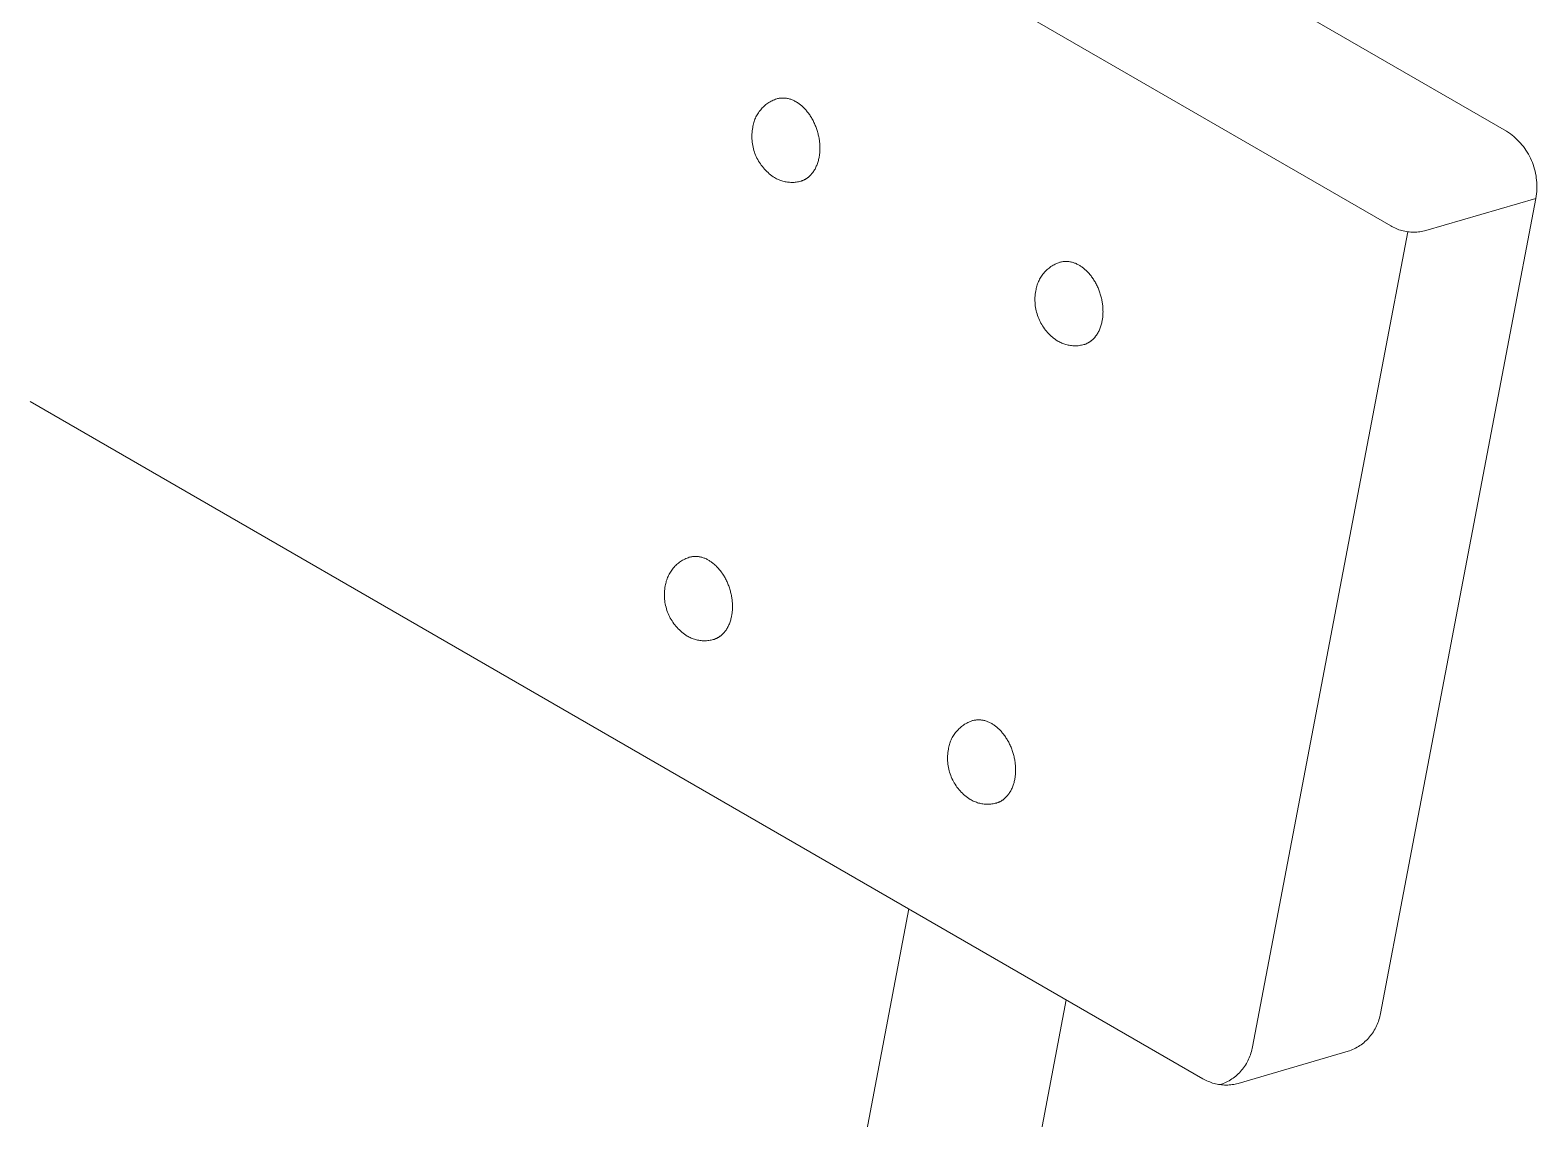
# Model space of a CAD drawing. Header units: millimetres. Extents: x -779 to 3049, y 55 to 2500.
# Drawn here: x 2735.9 to 2999.4, y 1987.8 to 2178.2 of the extents above; entities that cross this region are included whole.
import ezdxf

# ---------------------------------------------------------------- set-up
doc = ezdxf.new("R2010")
doc.units = ezdxf.units.MM
doc.layers.add('ZANO_R', color=7, linetype='Continuous', lineweight=0)

msp = doc.modelspace()

# ---------------------------------------------------------------- linework, layer by layer
at = {"layer": 'ZANO_R'}
for p, q in [((2789.02, 2278.91), (2994.08, 2160.51)), ((2973.81, 2143.96), (2768.75, 2262.36)), ((2864.93, 2165.41), (2865.11, 2165.53)), ((2865.11, 2165.53), (2865.29, 2165.64)), ((2865.29, 2165.64), (2865.48, 2165.75)), ((2865.48, 2165.75), (2865.67, 2165.85)), ((2865.67, 2165.85), (2865.86, 2165.94)), ((2865.86, 2165.94), (2866.06, 2166.02)), ((2866.06, 2166.02), (2866.26, 2166.1)), ((2866.26, 2166.1), (2866.46, 2166.17)), ((2866.61, 2166.21), (2866.46, 2166.17)), ((2866.75, 2166.24), (2866.61, 2166.21)), ((2866.89, 2166.26), (2866.75, 2166.24)), ((2867.04, 2166.28), (2866.89, 2166.26)), ((2867.18, 2166.3), (2867.04, 2166.28)), ((2867.33, 2166.3), (2867.18, 2166.3)), ((2867.48, 2166.31), (2867.33, 2166.3)), ((2867.62, 2166.31), (2867.48, 2166.31)), ((2867.77, 2166.3), (2867.62, 2166.31)), ((2867.91, 2166.29), (2867.77, 2166.3)), ((2868.06, 2166.28), (2867.91, 2166.29)), ((2868.2, 2166.26), (2868.06, 2166.28)), ((2868.35, 2166.24), (2868.2, 2166.26)), ((2868.49, 2166.21), (2868.35, 2166.24)), ((2868.63, 2166.17), (2868.49, 2166.21)), ((2868.77, 2166.13), (2868.63, 2166.17)), ((2868.91, 2166.09), (2868.77, 2166.13)), ((2869.05, 2166.04), (2868.91, 2166.09)), ((2869.19, 2165.99), (2869.05, 2166.04)), ((2869.32, 2165.93), (2869.19, 2165.99)), ((2869.45, 2165.87), (2869.32, 2165.93)), ((2869.58, 2165.8), (2869.45, 2165.87)), ((2869.71, 2165.73), (2869.58, 2165.8)), ((2869.84, 2165.65), (2869.71, 2165.73)), ((2869.95, 2165.58), (2869.84, 2165.65)), ((2870.07, 2165.51), (2869.95, 2165.58)), ((2870.19, 2165.43), (2870.07, 2165.51)), ((2862.74, 2162.82), (2862.84, 2163.01)), ((2862.84, 2163.01), (2862.93, 2163.2)), ((2862.93, 2163.2), (2863.04, 2163.39)), ((2863.04, 2163.39), (2863.15, 2163.57)), ((2863.15, 2163.57), (2863.27, 2163.75)), ((2863.27, 2163.75), (2863.39, 2163.93)), ((2863.39, 2163.93), (2863.52, 2164.1)), ((2863.52, 2164.1), (2863.66, 2164.27)), ((2863.66, 2164.27), (2863.8, 2164.43)), ((2863.8, 2164.43), (2863.94, 2164.59)), ((2863.94, 2164.59), (2864.09, 2164.74)), ((2864.09, 2164.74), (2864.25, 2164.88)), ((2864.25, 2164.88), (2864.41, 2165.03)), ((2864.41, 2165.03), (2864.58, 2165.16)), ((2864.58, 2165.16), (2864.75, 2165.29)), ((2864.75, 2165.29), (2864.93, 2165.41)), ((2870.31, 2165.35), (2870.19, 2165.43)), ((2870.43, 2165.26), (2870.31, 2165.35)), ((2870.55, 2165.17), (2870.43, 2165.26)), ((2870.66, 2165.08), (2870.55, 2165.17)), ((2870.78, 2164.98), (2870.66, 2165.08)), ((2870.9, 2164.88), (2870.78, 2164.98)), ((2871.02, 2164.78), (2870.9, 2164.88)), ((2871.13, 2164.67), (2871.02, 2164.78)), ((2871.25, 2164.55), (2871.13, 2164.67)), ((2871.36, 2164.43), (2871.25, 2164.55)), ((2871.48, 2164.31), (2871.36, 2164.43)), ((2871.59, 2164.19), (2871.48, 2164.31)), ((2871.7, 2164.06), (2871.59, 2164.19)), ((2871.81, 2163.92), (2871.7, 2164.06)), ((2871.92, 2163.78), (2871.81, 2163.92)), ((2872.03, 2163.64), (2871.92, 2163.78)), ((2872.13, 2163.5), (2872.03, 2163.64)), ((2872.23, 2163.35), (2872.13, 2163.5)), ((2872.34, 2163.2), (2872.23, 2163.35)), ((2872.43, 2163.05), (2872.34, 2163.2)), ((2872.53, 2162.89), (2872.43, 2163.05)), ((2872.63, 2162.73), (2872.53, 2162.89)), ((2862.13, 2160.02), (2862.15, 2160.31)), ((2862.15, 2160.31), (2862.17, 2160.6)), ((2862.17, 2160.6), (2862.21, 2160.89)), ((2862.21, 2160.89), (2862.26, 2161.17)), ((2862.26, 2161.17), (2862.3, 2161.38)), ((2862.3, 2161.38), (2862.34, 2161.59)), ((2862.34, 2161.59), (2862.39, 2161.8)), ((2862.39, 2161.8), (2862.45, 2162.01)), ((2862.45, 2162.01), (2862.51, 2162.22)), ((2862.51, 2162.22), (2862.58, 2162.42)), ((2862.58, 2162.42), (2862.66, 2162.62)), ((2862.66, 2162.62), (2862.74, 2162.82)), ((2872.72, 2162.56), (2872.63, 2162.73)), ((2872.81, 2162.4), (2872.72, 2162.56)), ((2872.9, 2162.23), (2872.81, 2162.4)), ((2872.98, 2162.06), (2872.9, 2162.23)), ((2873.06, 2161.88), (2872.98, 2162.06)), ((2873.14, 2161.71), (2873.06, 2161.88)), ((2873.21, 2161.53), (2873.14, 2161.71)), ((2873.29, 2161.35), (2873.21, 2161.53)), ((2873.36, 2161.17), (2873.29, 2161.35)), ((2873.42, 2160.99), (2873.36, 2161.17)), ((2873.48, 2160.81), (2873.42, 2160.99)), ((2873.54, 2160.62), (2873.48, 2160.81)), ((2873.6, 2160.44), (2873.54, 2160.62)), ((2873.65, 2160.25), (2873.6, 2160.44)), ((2873.7, 2160.06), (2873.65, 2160.25)), ((2994.08, 2160.51), (2994.41, 2160.29)), ((2994.41, 2160.29), (2994.74, 2160.06)), ((2862.12, 2159.73), (2862.13, 2160.02)), ((2862.12, 2159.44), (2862.12, 2159.73)), ((2862.13, 2159.15), (2862.12, 2159.44)), ((2862.15, 2158.86), (2862.13, 2159.15)), ((2862.18, 2158.57), (2862.15, 2158.86)), ((2862.22, 2158.28), (2862.18, 2158.57)), ((2862.27, 2157.99), (2862.22, 2158.28)), ((2862.33, 2157.71), (2862.27, 2157.99)), ((2862.4, 2157.43), (2862.33, 2157.71)), ((2873.74, 2159.88), (2873.7, 2160.06)), ((2873.79, 2159.69), (2873.74, 2159.88)), ((2873.82, 2159.51), (2873.79, 2159.69)), ((2873.86, 2159.32), (2873.82, 2159.51)), ((2873.89, 2159.13), (2873.86, 2159.32)), ((2873.92, 2158.95), (2873.89, 2159.13)), ((2873.94, 2158.77), (2873.92, 2158.95)), ((2873.96, 2158.58), (2873.94, 2158.77)), ((2873.98, 2158.4), (2873.96, 2158.58)), ((2873.99, 2158.22), (2873.98, 2158.4)), ((2874.01, 2158.04), (2873.99, 2158.22)), ((2874.01, 2157.87), (2874.01, 2158.04)), ((2874.02, 2157.69), (2874.01, 2157.87)), ((2874.02, 2157.52), (2874.02, 2157.69)), ((2994.74, 2160.06), (2995.06, 2159.82)), ((2995.06, 2159.82), (2995.36, 2159.56)), ((2995.36, 2159.56), (2995.66, 2159.3)), ((2995.66, 2159.3), (2995.95, 2159.02)), ((2995.95, 2159.02), (2996.23, 2158.73)), ((2996.23, 2158.73), (2996.5, 2158.44)), ((2996.5, 2158.44), (2996.76, 2158.13)), ((2996.76, 2158.13), (2997.01, 2157.82)), ((2997.01, 2157.82), (2997.25, 2157.5)), ((2862.48, 2157.15), (2862.4, 2157.43)), ((2862.57, 2156.87), (2862.48, 2157.15)), ((2862.66, 2156.6), (2862.57, 2156.87)), ((2862.77, 2156.33), (2862.66, 2156.6)), ((2862.89, 2156.06), (2862.77, 2156.33)), ((2863.01, 2155.8), (2862.89, 2156.06)), ((2863.15, 2155.54), (2863.01, 2155.8)), ((2863.29, 2155.29), (2863.15, 2155.54)), ((2863.44, 2155.04), (2863.29, 2155.29)), ((2863.6, 2154.8), (2863.44, 2155.04)), ((2873.59, 2154.87), (2873.65, 2155.04)), ((2873.65, 2155.04), (2873.7, 2155.21)), ((2873.7, 2155.21), (2873.75, 2155.39)), ((2873.75, 2155.39), (2873.79, 2155.56)), ((2873.79, 2155.56), (2873.83, 2155.74)), ((2873.83, 2155.74), (2873.87, 2155.91)), ((2873.87, 2155.91), (2873.89, 2156.06)), ((2873.89, 2156.06), (2873.92, 2156.21)), ((2873.92, 2156.21), (2873.94, 2156.37)), ((2873.94, 2156.37), (2873.96, 2156.52)), ((2873.96, 2156.52), (2873.98, 2156.68)), ((2873.98, 2156.68), (2873.99, 2156.84)), ((2873.99, 2156.84), (2874, 2157.01)), ((2874, 2157.01), (2874.01, 2157.18)), ((2874.01, 2157.18), (2874.02, 2157.35)), ((2874.02, 2157.35), (2874.02, 2157.52)), ((2997.25, 2157.5), (2997.47, 2157.17)), ((2997.47, 2157.17), (2997.69, 2156.83)), ((2997.69, 2156.83), (2997.89, 2156.49)), ((2997.89, 2156.49), (2998.08, 2156.13)), ((2998.08, 2156.13), (2998.26, 2155.78)), ((2998.26, 2155.78), (2998.43, 2155.41)), ((2998.43, 2155.41), (2998.58, 2155.04)), ((2998.58, 2155.04), (2998.72, 2154.67)), ((2863.77, 2154.56), (2863.6, 2154.8)), ((2863.95, 2154.33), (2863.77, 2154.56)), ((2864.13, 2154.11), (2863.95, 2154.33)), ((2864.32, 2153.89), (2864.13, 2154.11)), ((2864.52, 2153.68), (2864.32, 2153.89)), ((2864.73, 2153.47), (2864.52, 2153.68)), ((2864.94, 2153.27), (2864.73, 2153.47)), ((2865.16, 2153.08), (2864.94, 2153.27)), ((2865.39, 2152.9), (2865.16, 2153.08)), ((2865.62, 2152.73), (2865.39, 2152.9)), ((2865.86, 2152.56), (2865.62, 2152.73)), ((2866.1, 2152.4), (2865.86, 2152.56)), ((2866.27, 2152.3), (2866.1, 2152.4)), ((2871.76, 2152.3), (2871.82, 2152.34)), ((2871.82, 2152.34), (2871.89, 2152.39)), ((2871.89, 2152.39), (2871.96, 2152.44)), ((2871.96, 2152.44), (2872.02, 2152.5)), ((2872.02, 2152.5), (2872.08, 2152.55)), ((2872.08, 2152.55), (2872.15, 2152.61)), ((2872.15, 2152.61), (2872.21, 2152.66)), ((2872.21, 2152.66), (2872.27, 2152.72)), ((2872.27, 2152.72), (2872.33, 2152.78)), ((2872.33, 2152.78), (2872.39, 2152.84)), ((2872.39, 2152.84), (2872.45, 2152.9)), ((2872.45, 2152.9), (2872.51, 2152.97)), ((2872.51, 2152.97), (2872.56, 2153.03)), ((2872.56, 2153.03), (2872.62, 2153.1)), ((2872.62, 2153.1), (2872.67, 2153.16)), ((2872.67, 2153.16), (2872.73, 2153.23)), ((2872.73, 2153.23), (2872.78, 2153.3)), ((2872.78, 2153.3), (2872.88, 2153.44)), ((2872.88, 2153.44), (2872.98, 2153.59)), ((2872.98, 2153.59), (2873.07, 2153.74)), ((2873.07, 2153.74), (2873.16, 2153.89)), ((2873.16, 2153.89), (2873.24, 2154.05)), ((2873.24, 2154.05), (2873.32, 2154.21)), ((2873.32, 2154.21), (2873.39, 2154.37)), ((2873.39, 2154.37), (2873.46, 2154.54)), ((2873.46, 2154.54), (2873.53, 2154.7)), ((2873.53, 2154.7), (2873.59, 2154.87)), ((2998.72, 2154.67), (2998.84, 2154.29)), ((2998.84, 2154.29), (2998.96, 2153.9)), ((2998.96, 2153.9), (2999.06, 2153.52)), ((2999.06, 2153.52), (2999.14, 2153.13)), ((2999.14, 2153.13), (2999.22, 2152.73)), ((2999.22, 2152.73), (2999.27, 2152.34)), ((2999.27, 2152.34), (2999.32, 2151.94)), ((2866.45, 2152.21), (2866.27, 2152.3)), ((2866.62, 2152.12), (2866.45, 2152.21)), ((2866.8, 2152.04), (2866.62, 2152.12)), ((2866.98, 2151.96), (2866.8, 2152.04)), ((2867.17, 2151.9), (2866.98, 2151.96)), ((2867.36, 2151.83), (2867.17, 2151.9)), ((2867.55, 2151.78), (2867.36, 2151.83)), ((2867.74, 2151.73), (2867.55, 2151.78)), ((2867.93, 2151.68), (2867.74, 2151.73)), ((2868.12, 2151.65), (2867.93, 2151.68)), ((2868.32, 2151.62), (2868.12, 2151.65)), ((2868.51, 2151.59), (2868.32, 2151.62)), ((2868.71, 2151.58), (2868.51, 2151.59)), ((2868.91, 2151.57), (2868.71, 2151.58)), ((2869.1, 2151.56), (2868.91, 2151.57)), ((2869.3, 2151.56), (2869.1, 2151.56)), ((2869.5, 2151.57), (2869.3, 2151.56)), ((2869.69, 2151.59), (2869.5, 2151.57)), ((2869.89, 2151.61), (2869.69, 2151.59)), ((2870.09, 2151.64), (2869.89, 2151.61)), ((2870.28, 2151.68), (2870.09, 2151.64)), ((2870.47, 2151.72), (2870.28, 2151.68)), ((2870.66, 2151.77), (2870.47, 2151.72)), ((2870.66, 2151.77), (2870.74, 2151.8)), ((2870.74, 2151.8), (2870.82, 2151.82)), ((2870.82, 2151.82), (2870.89, 2151.85)), ((2870.89, 2151.85), (2870.97, 2151.88)), ((2870.97, 2151.88), (2871.04, 2151.91)), ((2871.04, 2151.91), (2871.12, 2151.94)), ((2871.12, 2151.94), (2871.19, 2151.97)), ((2871.19, 2151.97), (2871.26, 2152.01)), ((2871.26, 2152.01), (2871.34, 2152.04)), ((2871.34, 2152.04), (2871.41, 2152.08)), ((2871.41, 2152.08), (2871.48, 2152.12)), ((2871.48, 2152.12), (2871.55, 2152.16)), ((2871.55, 2152.16), (2871.62, 2152.21)), ((2871.62, 2152.21), (2871.69, 2152.25)), ((2871.69, 2152.25), (2871.76, 2152.3)), ((2999.34, 2149.94), (2999.3, 2149.54)), ((2999.32, 2151.94), (2999.35, 2151.54)), ((2999.36, 2150.34), (2999.34, 2149.94)), ((2999.35, 2151.54), (2999.37, 2151.14)), ((2999.37, 2150.74), (2999.36, 2150.34)), ((2999.37, 2151.14), (2999.37, 2150.74)), ((2999.18, 2148.75), (2972.01, 2006.25)), ((2999.18, 2148.75), (2979.96, 2143.15)), ((2999.24, 2149.15), (2999.18, 2148.75)), ((2999.3, 2149.54), (2999.24, 2149.15)), ((2976.8, 2142.92), (2949.63, 2000.42)), ((2974.04, 2143.83), (2973.81, 2143.96)), ((2974.27, 2143.71), (2974.04, 2143.83)), ((2974.51, 2143.59), (2974.27, 2143.71)), ((2974.76, 2143.48), (2974.51, 2143.59)), ((2975, 2143.38), (2974.76, 2143.48)), ((2975.25, 2143.29), (2975, 2143.38)), ((2975.5, 2143.21), (2975.25, 2143.29)), ((2975.76, 2143.13), (2975.5, 2143.21)), ((2976.02, 2143.07), (2975.76, 2143.13)), ((2976.28, 2143.01), (2976.02, 2143.07)), ((2976.54, 2142.96), (2976.28, 2143.01)), ((2976.8, 2142.92), (2976.54, 2142.96)), ((2977.06, 2142.89), (2976.8, 2142.92)), ((2977.33, 2142.87), (2977.06, 2142.89)), ((2977.59, 2142.86), (2977.33, 2142.87)), ((2977.86, 2142.85), (2977.59, 2142.86)), ((2978.13, 2142.86), (2977.86, 2142.85)), ((2978.39, 2142.87), (2978.13, 2142.86)), ((2978.66, 2142.9), (2978.39, 2142.87)), ((2978.92, 2142.93), (2978.66, 2142.9)), ((2979.18, 2142.97), (2978.92, 2142.93)), ((2979.44, 2143.02), (2979.18, 2142.97)), ((2979.7, 2143.08), (2979.44, 2143.02)), ((2979.96, 2143.15), (2979.7, 2143.08)), ((2913.91, 2136.45), (2914.08, 2136.58)), ((2914.08, 2136.58), (2914.25, 2136.71)), ((2914.25, 2136.71), (2914.42, 2136.84)), ((2914.42, 2136.84), (2914.6, 2136.95)), ((2914.6, 2136.95), (2914.79, 2137.07)), ((2914.79, 2137.07), (2914.98, 2137.17)), ((2914.98, 2137.17), (2915.17, 2137.27)), ((2915.17, 2137.27), (2915.36, 2137.36)), ((2915.36, 2137.36), (2915.56, 2137.45)), ((2915.56, 2137.45), (2915.76, 2137.52)), ((2915.76, 2137.52), (2915.96, 2137.59)), ((2915.96, 2137.59), (2916.1, 2137.63)), ((2916.1, 2137.63), (2916.25, 2137.66)), ((2916.25, 2137.66), (2916.39, 2137.68)), ((2916.39, 2137.68), (2916.54, 2137.7)), ((2916.54, 2137.7), (2916.68, 2137.72)), ((2916.68, 2137.72), (2916.83, 2137.73)), ((2916.83, 2137.73), (2916.97, 2137.73)), ((2916.97, 2137.73), (2917.12, 2137.73)), ((2917.12, 2137.73), (2917.27, 2137.73)), ((2917.27, 2137.73), (2917.41, 2137.72)), ((2917.41, 2137.72), (2917.56, 2137.7)), ((2917.56, 2137.7), (2917.7, 2137.68)), ((2917.7, 2137.68), (2917.85, 2137.66)), ((2917.85, 2137.66), (2917.99, 2137.63)), ((2917.99, 2137.63), (2918.13, 2137.59)), ((2918.13, 2137.59), (2918.27, 2137.55)), ((2918.27, 2137.55), (2918.41, 2137.51)), ((2918.41, 2137.51), (2918.55, 2137.46)), ((2918.55, 2137.46), (2918.69, 2137.41)), ((2918.69, 2137.41), (2918.82, 2137.35)), ((2918.82, 2137.35), (2918.95, 2137.29)), ((2918.95, 2137.29), (2919.08, 2137.22)), ((2919.08, 2137.22), (2919.21, 2137.15)), ((2919.21, 2137.15), (2919.34, 2137.07)), ((2919.34, 2137.07), (2919.45, 2137)), ((2919.45, 2137), (2919.57, 2136.93)), ((2919.57, 2136.93), (2919.69, 2136.85)), ((2919.69, 2136.85), (2919.81, 2136.77)), ((2919.81, 2136.77), (2919.92, 2136.69)), ((2919.92, 2136.69), (2920.04, 2136.6)), ((2920.04, 2136.6), (2920.16, 2136.5)), ((2912.08, 2133.84), (2912.16, 2134.04)), ((2912.16, 2134.04), (2912.24, 2134.24)), ((2912.24, 2134.24), (2912.33, 2134.43)), ((2912.33, 2134.43), (2912.43, 2134.62)), ((2912.43, 2134.62), (2912.54, 2134.81)), ((2912.54, 2134.81), (2912.65, 2135)), ((2912.65, 2135), (2912.76, 2135.18)), ((2912.76, 2135.18), (2912.89, 2135.35)), ((2912.89, 2135.35), (2913.02, 2135.52)), ((2913.02, 2135.52), (2913.15, 2135.69)), ((2913.15, 2135.69), (2913.29, 2135.85)), ((2913.29, 2135.85), (2913.44, 2136.01)), ((2913.44, 2136.01), (2913.59, 2136.16)), ((2913.59, 2136.16), (2913.75, 2136.31)), ((2913.75, 2136.31), (2913.91, 2136.45)), ((2920.16, 2136.5), (2920.28, 2136.41)), ((2920.28, 2136.41), (2920.4, 2136.3)), ((2920.4, 2136.3), (2920.51, 2136.2)), ((2920.51, 2136.2), (2920.63, 2136.09)), ((2920.63, 2136.09), (2920.75, 2135.97)), ((2920.75, 2135.97), (2920.86, 2135.86)), ((2920.86, 2135.86), (2920.97, 2135.73)), ((2920.97, 2135.73), (2921.09, 2135.61)), ((2921.09, 2135.61), (2921.2, 2135.48)), ((2921.2, 2135.48), (2921.31, 2135.34)), ((2921.31, 2135.34), (2921.42, 2135.21)), ((2921.42, 2135.21), (2921.52, 2135.07)), ((2921.52, 2135.07), (2921.63, 2134.92)), ((2921.63, 2134.92), (2921.73, 2134.77)), ((2921.73, 2134.77), (2921.83, 2134.62)), ((2921.83, 2134.62), (2921.93, 2134.47)), ((2921.93, 2134.47), (2922.03, 2134.31)), ((2922.03, 2134.31), (2922.12, 2134.15)), ((2922.12, 2134.15), (2922.22, 2133.99)), ((2922.22, 2133.99), (2922.31, 2133.82)), ((2911.61, 2131.15), (2911.62, 2131.44)), ((2911.62, 2131.44), (2911.64, 2131.73)), ((2911.64, 2131.73), (2911.67, 2132.02)), ((2911.67, 2132.02), (2911.71, 2132.31)), ((2911.71, 2132.31), (2911.76, 2132.59)), ((2911.76, 2132.59), (2911.8, 2132.81)), ((2911.8, 2132.81), (2911.84, 2133.02)), ((2911.84, 2133.02), (2911.89, 2133.23)), ((2911.89, 2133.23), (2911.94, 2133.43)), ((2911.94, 2133.43), (2912.01, 2133.64)), ((2912.01, 2133.64), (2912.08, 2133.84)), ((2922.31, 2133.82), (2922.39, 2133.65)), ((2922.39, 2133.65), (2922.48, 2133.48)), ((2922.48, 2133.48), (2922.56, 2133.31)), ((2922.56, 2133.31), (2922.64, 2133.13)), ((2922.64, 2133.13), (2922.71, 2132.95)), ((2922.71, 2132.95), (2922.78, 2132.77)), ((2922.78, 2132.77), (2922.85, 2132.59)), ((2922.85, 2132.59), (2922.92, 2132.41)), ((2922.92, 2132.41), (2922.98, 2132.23)), ((2922.98, 2132.23), (2923.04, 2132.04)), ((2923.04, 2132.04), (2923.1, 2131.86)), ((2923.1, 2131.86), (2923.15, 2131.67)), ((2923.15, 2131.67), (2923.2, 2131.49)), ((2923.2, 2131.49), (2923.24, 2131.3)), ((2923.24, 2131.3), (2923.28, 2131.11)), ((2911.62, 2130.86), (2911.61, 2131.15)), ((2911.63, 2130.57), (2911.62, 2130.86)), ((2911.65, 2130.28), (2911.63, 2130.57)), ((2911.68, 2129.99), (2911.65, 2130.28)), ((2911.72, 2129.7), (2911.68, 2129.99)), ((2911.77, 2129.42), (2911.72, 2129.7)), ((2911.83, 2129.13), (2911.77, 2129.42)), ((2911.9, 2128.85), (2911.83, 2129.13)), ((2911.98, 2128.57), (2911.9, 2128.85)), ((2923.28, 2131.11), (2923.32, 2130.93)), ((2923.32, 2130.93), (2923.36, 2130.74)), ((2923.36, 2130.74), (2923.39, 2130.56)), ((2923.39, 2130.56), (2923.42, 2130.37)), ((2923.42, 2130.37), (2923.44, 2130.19)), ((2923.44, 2130.19), (2923.46, 2130.01)), ((2923.46, 2130.01), (2923.48, 2129.83)), ((2923.48, 2129.83), (2923.49, 2129.64)), ((2923.49, 2129.64), (2923.5, 2129.47)), ((2923.5, 2129.47), (2923.51, 2129.29)), ((2923.51, 2129.29), (2923.51, 2129.11)), ((2923.51, 2129.11), (2923.52, 2128.94)), ((2923.52, 2128.94), (2923.51, 2128.77)), ((2923.51, 2128.77), (2923.51, 2128.6)), ((2912.06, 2128.29), (2911.98, 2128.57)), ((2912.16, 2128.02), (2912.06, 2128.29)), ((2912.27, 2127.75), (2912.16, 2128.02)), ((2912.39, 2127.48), (2912.27, 2127.75)), ((2912.51, 2127.22), (2912.39, 2127.48)), ((2912.65, 2126.96), (2912.51, 2127.22)), ((2912.79, 2126.71), (2912.65, 2126.96)), ((2912.94, 2126.46), (2912.79, 2126.71)), ((2913.1, 2126.22), (2912.94, 2126.46)), ((2913.27, 2125.98), (2913.1, 2126.22)), ((2913.45, 2125.75), (2913.27, 2125.98)), ((2923.03, 2126.12), (2922.96, 2125.96)), ((2923.09, 2126.29), (2923.03, 2126.12)), ((2923.15, 2126.46), (2923.09, 2126.29)), ((2923.2, 2126.64), (2923.15, 2126.46)), ((2923.25, 2126.81), (2923.2, 2126.64)), ((2923.29, 2126.98), (2923.25, 2126.81)), ((2923.33, 2127.16), (2923.29, 2126.98)), ((2923.36, 2127.33), (2923.33, 2127.16)), ((2923.39, 2127.48), (2923.36, 2127.33)), ((2923.42, 2127.63), (2923.39, 2127.48)), ((2923.44, 2127.79), (2923.42, 2127.63)), ((2923.46, 2127.95), (2923.44, 2127.79)), ((2923.47, 2128.11), (2923.46, 2127.95)), ((2923.49, 2128.27), (2923.47, 2128.11)), ((2923.5, 2128.43), (2923.49, 2128.27)), ((2923.51, 2128.6), (2923.5, 2128.43)), ((2913.63, 2125.53), (2913.45, 2125.75)), ((2913.82, 2125.31), (2913.63, 2125.53)), ((2914.02, 2125.1), (2913.82, 2125.31)), ((2914.23, 2124.89), (2914.02, 2125.1)), ((2914.44, 2124.7), (2914.23, 2124.89)), ((2914.66, 2124.51), (2914.44, 2124.7)), ((2914.88, 2124.32), (2914.66, 2124.51)), ((2915.12, 2124.15), (2914.88, 2124.32)), ((2915.35, 2123.98), (2915.12, 2124.15)), ((2915.6, 2123.82), (2915.35, 2123.98)), ((2915.77, 2123.72), (2915.6, 2123.82)), ((2915.94, 2123.63), (2915.77, 2123.72)), ((2916.12, 2123.54), (2915.94, 2123.63)), ((2916.3, 2123.46), (2916.12, 2123.54)), ((2916.48, 2123.39), (2916.3, 2123.46)), ((2916.67, 2123.32), (2916.48, 2123.39)), ((2920.61, 2123.36), (2920.54, 2123.33)), ((2920.69, 2123.39), (2920.61, 2123.36)), ((2920.76, 2123.43), (2920.69, 2123.39)), ((2920.83, 2123.46), (2920.76, 2123.43)), ((2920.9, 2123.5), (2920.83, 2123.46)), ((2920.98, 2123.54), (2920.9, 2123.5)), ((2921.05, 2123.58), (2920.98, 2123.54)), ((2921.12, 2123.63), (2921.05, 2123.58)), ((2921.19, 2123.67), (2921.12, 2123.63)), ((2921.25, 2123.72), (2921.19, 2123.67)), ((2921.32, 2123.77), (2921.25, 2123.72)), ((2921.39, 2123.82), (2921.32, 2123.77)), ((2921.45, 2123.87), (2921.39, 2123.82)), ((2921.52, 2123.92), (2921.45, 2123.87)), ((2921.58, 2123.97), (2921.52, 2123.92)), ((2921.65, 2124.03), (2921.58, 2123.97)), ((2921.71, 2124.09), (2921.65, 2124.03)), ((2921.77, 2124.14), (2921.71, 2124.09)), ((2921.83, 2124.2), (2921.77, 2124.14)), ((2921.89, 2124.26), (2921.83, 2124.2)), ((2921.95, 2124.33), (2921.89, 2124.26)), ((2922, 2124.39), (2921.95, 2124.33)), ((2922.06, 2124.45), (2922, 2124.39)), ((2922.12, 2124.52), (2922.06, 2124.45)), ((2922.17, 2124.59), (2922.12, 2124.52)), ((2922.22, 2124.65), (2922.17, 2124.59)), ((2922.28, 2124.72), (2922.22, 2124.65)), ((2922.38, 2124.87), (2922.28, 2124.72)), ((2922.47, 2125.01), (2922.38, 2124.87)), ((2922.57, 2125.16), (2922.47, 2125.01)), ((2922.65, 2125.31), (2922.57, 2125.16)), ((2922.74, 2125.47), (2922.65, 2125.31)), ((2922.82, 2125.63), (2922.74, 2125.47)), ((2922.89, 2125.79), (2922.82, 2125.63)), ((2922.96, 2125.96), (2922.89, 2125.79)), ((2916.85, 2123.26), (2916.67, 2123.32)), ((2917.04, 2123.2), (2916.85, 2123.26)), ((2917.23, 2123.15), (2917.04, 2123.2)), ((2917.43, 2123.11), (2917.23, 2123.15)), ((2917.62, 2123.07), (2917.43, 2123.11)), ((2917.81, 2123.04), (2917.62, 2123.07)), ((2918.01, 2123.02), (2917.81, 2123.04)), ((2918.21, 2123), (2918.01, 2123.02)), ((2918.4, 2122.99), (2918.21, 2123)), ((2918.6, 2122.98), (2918.4, 2122.99)), ((2918.8, 2122.99), (2918.6, 2122.98)), ((2919, 2123), (2918.8, 2122.99)), ((2919.19, 2123.01), (2919, 2123)), ((2919.39, 2123.04), (2919.19, 2123.01)), ((2919.58, 2123.07), (2919.39, 2123.04)), ((2919.78, 2123.1), (2919.58, 2123.07)), ((2919.97, 2123.15), (2919.78, 2123.1)), ((2920.16, 2123.19), (2919.97, 2123.15)), ((2920.24, 2123.22), (2920.16, 2123.19)), ((2920.31, 2123.24), (2920.24, 2123.22)), ((2920.39, 2123.27), (2920.31, 2123.24)), ((2920.46, 2123.3), (2920.39, 2123.27)), ((2920.54, 2123.33), (2920.46, 2123.3)), ((2940.99, 1994.84), (2735.93, 2113.23)), ((2848.11, 2083.77), (2848.24, 2083.94)), ((2848.24, 2083.94), (2848.37, 2084.11)), ((2848.37, 2084.11), (2848.51, 2084.27)), ((2848.51, 2084.27), (2848.66, 2084.43)), ((2848.66, 2084.43), (2848.81, 2084.58)), ((2848.81, 2084.58), (2848.97, 2084.73)), ((2848.97, 2084.73), (2849.13, 2084.87)), ((2849.13, 2084.87), (2849.3, 2085)), ((2849.3, 2085), (2849.47, 2085.13)), ((2849.47, 2085.13), (2849.64, 2085.26)), ((2849.64, 2085.26), (2849.82, 2085.37)), ((2849.82, 2085.37), (2850.01, 2085.48)), ((2850.01, 2085.48), (2850.19, 2085.59)), ((2850.19, 2085.59), (2850.38, 2085.69)), ((2850.38, 2085.69), (2850.58, 2085.78)), ((2850.58, 2085.78), (2850.78, 2085.86)), ((2850.78, 2085.86), (2850.98, 2085.94)), ((2850.98, 2085.94), (2851.18, 2086.01)), ((2851.32, 2086.05), (2851.18, 2086.01)), ((2851.46, 2086.08), (2851.32, 2086.05)), ((2851.61, 2086.1), (2851.46, 2086.08)), ((2851.75, 2086.12), (2851.61, 2086.1)), ((2851.9, 2086.14), (2851.75, 2086.12)), ((2852.05, 2086.15), (2851.9, 2086.14)), ((2852.19, 2086.15), (2852.05, 2086.15)), ((2852.34, 2086.15), (2852.19, 2086.15)), ((2852.48, 2086.15), (2852.34, 2086.15)), ((2852.63, 2086.14), (2852.48, 2086.15)), ((2852.77, 2086.12), (2852.63, 2086.14)), ((2852.92, 2086.1), (2852.77, 2086.12)), ((2853.06, 2086.08), (2852.92, 2086.1)), ((2853.21, 2086.05), (2853.06, 2086.08)), ((2853.35, 2086.01), (2853.21, 2086.05)), ((2853.49, 2085.97), (2853.35, 2086.01)), ((2853.63, 2085.93), (2853.49, 2085.97)), ((2853.77, 2085.88), (2853.63, 2085.93)), ((2853.9, 2085.83), (2853.77, 2085.88)), ((2854.04, 2085.77), (2853.9, 2085.83)), ((2854.17, 2085.71), (2854.04, 2085.77)), ((2854.3, 2085.64), (2854.17, 2085.71)), ((2854.43, 2085.57), (2854.3, 2085.64)), ((2854.55, 2085.49), (2854.43, 2085.57)), ((2854.67, 2085.42), (2854.55, 2085.49)), ((2854.79, 2085.35), (2854.67, 2085.42)), ((2854.91, 2085.27), (2854.79, 2085.35)), ((2855.02, 2085.19), (2854.91, 2085.27)), ((2855.14, 2085.11), (2855.02, 2085.19)), ((2855.26, 2085.02), (2855.14, 2085.11)), ((2855.38, 2084.92), (2855.26, 2085.02)), ((2855.5, 2084.82), (2855.38, 2084.92)), ((2855.61, 2084.72), (2855.5, 2084.82)), ((2855.73, 2084.62), (2855.61, 2084.72)), ((2855.85, 2084.51), (2855.73, 2084.62)), ((2855.96, 2084.39), (2855.85, 2084.51)), ((2856.08, 2084.28), (2855.96, 2084.39)), ((2856.19, 2084.15), (2856.08, 2084.28)), ((2856.3, 2084.03), (2856.19, 2084.15)), ((2856.42, 2083.9), (2856.3, 2084.03)), ((2856.53, 2083.76), (2856.42, 2083.9)), ((2846.98, 2081.01), (2847.01, 2081.23)), ((2847.01, 2081.23), (2847.06, 2081.44)), ((2847.06, 2081.44), (2847.11, 2081.64)), ((2847.11, 2081.64), (2847.16, 2081.85)), ((2847.16, 2081.85), (2847.23, 2082.06)), ((2847.23, 2082.06), (2847.3, 2082.26)), ((2847.3, 2082.26), (2847.37, 2082.46)), ((2847.37, 2082.46), (2847.46, 2082.66)), ((2847.46, 2082.66), (2847.55, 2082.85)), ((2847.55, 2082.85), (2847.65, 2083.04)), ((2847.65, 2083.04), (2847.75, 2083.23)), ((2847.75, 2083.23), (2847.87, 2083.41)), ((2847.87, 2083.41), (2847.98, 2083.59)), ((2847.98, 2083.59), (2848.11, 2083.77)), ((2856.63, 2083.63), (2856.53, 2083.76)), ((2856.74, 2083.49), (2856.63, 2083.63)), ((2856.85, 2083.34), (2856.74, 2083.49)), ((2856.95, 2083.19), (2856.85, 2083.34)), ((2857.05, 2083.04), (2856.95, 2083.19)), ((2857.15, 2082.89), (2857.05, 2083.04)), ((2857.25, 2082.73), (2857.15, 2082.89)), ((2857.34, 2082.57), (2857.25, 2082.73)), ((2857.43, 2082.4), (2857.34, 2082.57)), ((2857.52, 2082.24), (2857.43, 2082.4)), ((2857.61, 2082.07), (2857.52, 2082.24)), ((2857.69, 2081.9), (2857.61, 2082.07)), ((2857.78, 2081.72), (2857.69, 2081.9)), ((2857.85, 2081.55), (2857.78, 2081.72)), ((2857.93, 2081.37), (2857.85, 2081.55)), ((2858, 2081.19), (2857.93, 2081.37)), ((2846.83, 2079.57), (2846.84, 2079.86)), ((2846.83, 2079.28), (2846.83, 2079.57)), ((2846.84, 2078.99), (2846.83, 2079.28)), ((2846.84, 2079.86), (2846.86, 2080.15)), ((2846.86, 2078.7), (2846.84, 2078.99)), ((2846.86, 2080.15), (2846.89, 2080.44)), ((2846.89, 2078.41), (2846.86, 2078.7)), ((2846.89, 2080.44), (2846.93, 2080.73)), ((2846.93, 2080.73), (2846.98, 2081.01)), ((2858.07, 2081.01), (2858, 2081.19)), ((2858.14, 2080.83), (2858.07, 2081.01)), ((2858.2, 2080.65), (2858.14, 2080.83)), ((2858.26, 2080.46), (2858.2, 2080.65)), ((2858.31, 2080.28), (2858.26, 2080.46)), ((2858.37, 2080.09), (2858.31, 2080.28)), ((2858.41, 2079.91), (2858.37, 2080.09)), ((2858.46, 2079.72), (2858.41, 2079.91)), ((2858.5, 2079.53), (2858.46, 2079.72)), ((2858.54, 2079.35), (2858.5, 2079.53)), ((2858.57, 2079.16), (2858.54, 2079.35)), ((2858.61, 2078.98), (2858.57, 2079.16)), ((2858.63, 2078.79), (2858.61, 2078.98)), ((2858.66, 2078.61), (2858.63, 2078.79)), ((2858.68, 2078.43), (2858.66, 2078.61)), ((2846.93, 2078.12), (2846.89, 2078.41)), ((2846.98, 2077.84), (2846.93, 2078.12)), ((2847.04, 2077.55), (2846.98, 2077.84)), ((2847.11, 2077.27), (2847.04, 2077.55)), ((2847.19, 2076.99), (2847.11, 2077.27)), ((2847.28, 2076.71), (2847.19, 2076.99)), ((2847.38, 2076.44), (2847.28, 2076.71)), ((2847.49, 2076.17), (2847.38, 2076.44)), ((2847.6, 2075.9), (2847.49, 2076.17)), ((2858.61, 2075.9), (2858.63, 2076.05)), ((2858.63, 2076.05), (2858.66, 2076.21)), ((2858.66, 2076.21), (2858.68, 2076.36)), ((2858.7, 2078.24), (2858.68, 2078.43)), ((2858.68, 2076.36), (2858.69, 2076.52)), ((2858.69, 2076.52), (2858.71, 2076.69)), ((2858.71, 2078.06), (2858.7, 2078.24)), ((2858.72, 2077.89), (2858.71, 2078.06)), ((2858.71, 2076.69), (2858.72, 2076.85)), ((2858.73, 2077.71), (2858.72, 2077.89)), ((2858.72, 2076.85), (2858.73, 2077.02)), ((2858.73, 2077.53), (2858.73, 2077.71)), ((2858.73, 2077.36), (2858.73, 2077.53)), ((2858.73, 2077.19), (2858.73, 2077.36)), ((2858.73, 2077.02), (2858.73, 2077.19)), ((2847.73, 2075.64), (2847.6, 2075.9)), ((2847.86, 2075.38), (2847.73, 2075.64)), ((2848.01, 2075.13), (2847.86, 2075.38)), ((2848.16, 2074.88), (2848.01, 2075.13)), ((2848.32, 2074.64), (2848.16, 2074.88)), ((2848.49, 2074.4), (2848.32, 2074.64)), ((2848.66, 2074.17), (2848.49, 2074.4)), ((2848.85, 2073.95), (2848.66, 2074.17)), ((2849.04, 2073.73), (2848.85, 2073.95)), ((2849.24, 2073.52), (2849.04, 2073.73)), ((2849.44, 2073.31), (2849.24, 2073.52)), ((2849.66, 2073.12), (2849.44, 2073.31)), ((2857.6, 2073.28), (2857.69, 2073.43)), ((2857.69, 2073.43), (2857.78, 2073.58)), ((2857.78, 2073.58), (2857.87, 2073.73)), ((2857.87, 2073.73), (2857.96, 2073.89)), ((2857.96, 2073.89), (2858.04, 2074.05)), ((2858.04, 2074.05), (2858.11, 2074.21)), ((2858.11, 2074.21), (2858.18, 2074.38)), ((2858.18, 2074.38), (2858.25, 2074.54)), ((2858.25, 2074.54), (2858.31, 2074.71)), ((2858.31, 2074.71), (2858.36, 2074.88)), ((2858.36, 2074.88), (2858.42, 2075.06)), ((2858.42, 2075.06), (2858.46, 2075.23)), ((2858.46, 2075.23), (2858.51, 2075.4)), ((2858.51, 2075.4), (2858.55, 2075.58)), ((2858.55, 2075.58), (2858.58, 2075.75)), ((2858.58, 2075.75), (2858.61, 2075.9)), ((2849.88, 2072.93), (2849.66, 2073.12)), ((2850.1, 2072.74), (2849.88, 2072.93)), ((2850.33, 2072.57), (2850.1, 2072.74)), ((2850.57, 2072.4), (2850.33, 2072.57)), ((2850.82, 2072.24), (2850.57, 2072.4)), ((2850.99, 2072.14), (2850.82, 2072.24)), ((2851.16, 2072.05), (2850.99, 2072.14)), ((2851.34, 2071.96), (2851.16, 2072.05)), ((2851.52, 2071.88), (2851.34, 2071.96)), ((2851.7, 2071.81), (2851.52, 2071.88)), ((2851.88, 2071.74), (2851.7, 2071.81)), ((2852.07, 2071.67), (2851.88, 2071.74)), ((2852.26, 2071.62), (2852.07, 2071.67)), ((2852.45, 2071.57), (2852.26, 2071.62)), ((2852.64, 2071.53), (2852.45, 2071.57)), ((2852.84, 2071.49), (2852.64, 2071.53)), ((2853.03, 2071.46), (2852.84, 2071.49)), ((2853.23, 2071.43), (2853.03, 2071.46)), ((2853.42, 2071.42), (2853.23, 2071.43)), ((2853.62, 2071.41), (2853.42, 2071.42)), ((2853.82, 2071.4), (2853.62, 2071.41)), ((2854.02, 2071.41), (2853.82, 2071.4)), ((2854.21, 2071.42), (2854.02, 2071.41)), ((2854.41, 2071.43), (2854.21, 2071.42)), ((2854.61, 2071.46), (2854.41, 2071.43)), ((2854.8, 2071.49), (2854.61, 2071.46)), ((2854.99, 2071.52), (2854.8, 2071.49)), ((2855.19, 2071.56), (2854.99, 2071.52)), ((2855.38, 2071.61), (2855.19, 2071.56)), ((2855.38, 2071.61), (2855.46, 2071.64)), ((2855.46, 2071.64), (2855.53, 2071.66)), ((2855.53, 2071.66), (2855.61, 2071.69)), ((2855.61, 2071.69), (2855.68, 2071.72)), ((2855.68, 2071.72), (2855.76, 2071.75)), ((2855.76, 2071.75), (2855.83, 2071.78)), ((2855.83, 2071.78), (2855.91, 2071.81)), ((2855.91, 2071.81), (2855.98, 2071.85)), ((2855.98, 2071.85), (2856.05, 2071.88)), ((2856.05, 2071.88), (2856.12, 2071.92)), ((2856.12, 2071.92), (2856.19, 2071.96)), ((2856.19, 2071.96), (2856.26, 2072)), ((2856.26, 2072), (2856.33, 2072.05)), ((2856.33, 2072.05), (2856.4, 2072.09)), ((2856.4, 2072.09), (2856.47, 2072.14)), ((2856.47, 2072.14), (2856.54, 2072.19)), ((2856.54, 2072.19), (2856.61, 2072.24)), ((2856.61, 2072.24), (2856.67, 2072.29)), ((2856.67, 2072.29), (2856.74, 2072.34)), ((2856.74, 2072.34), (2856.8, 2072.39)), ((2856.8, 2072.39), (2856.86, 2072.45)), ((2856.86, 2072.45), (2856.93, 2072.5)), ((2856.93, 2072.5), (2856.99, 2072.56)), ((2856.99, 2072.56), (2857.05, 2072.62)), ((2857.05, 2072.62), (2857.11, 2072.68)), ((2857.11, 2072.68), (2857.17, 2072.74)), ((2857.17, 2072.74), (2857.22, 2072.81)), ((2857.22, 2072.81), (2857.28, 2072.87)), ((2857.28, 2072.87), (2857.33, 2072.94)), ((2857.33, 2072.94), (2857.39, 2073.01)), ((2857.39, 2073.01), (2857.44, 2073.07)), ((2857.44, 2073.07), (2857.49, 2073.14)), ((2857.49, 2073.14), (2857.6, 2073.28)), ((2900.82, 2057.47), (2900.96, 2057.5)), ((2900.96, 2057.5), (2901.11, 2057.52)), ((2901.11, 2057.52), (2901.25, 2057.54)), ((2901.25, 2057.54), (2901.4, 2057.56)), ((2901.4, 2057.56), (2901.54, 2057.57)), ((2901.54, 2057.57), (2901.69, 2057.57)), ((2901.69, 2057.57), (2901.83, 2057.57)), ((2901.83, 2057.57), (2901.98, 2057.57)), ((2901.98, 2057.57), (2902.13, 2057.56)), ((2902.13, 2057.56), (2902.27, 2057.54)), ((2902.27, 2057.54), (2902.42, 2057.52)), ((2902.42, 2057.52), (2902.56, 2057.5)), ((2902.56, 2057.5), (2902.7, 2057.47)), ((2897.36, 2054.84), (2897.48, 2055.02)), ((2897.48, 2055.02), (2897.6, 2055.19)), ((2897.6, 2055.19), (2897.73, 2055.36)), ((2897.73, 2055.36), (2897.87, 2055.53)), ((2897.87, 2055.53), (2898.01, 2055.69)), ((2898.01, 2055.69), (2898.16, 2055.85)), ((2898.16, 2055.85), (2898.31, 2056)), ((2898.31, 2056), (2898.46, 2056.15)), ((2898.46, 2056.15), (2898.63, 2056.29)), ((2898.63, 2056.29), (2898.79, 2056.43)), ((2898.79, 2056.43), (2898.96, 2056.55)), ((2898.96, 2056.55), (2899.14, 2056.68)), ((2899.14, 2056.68), (2899.32, 2056.8)), ((2899.32, 2056.8), (2899.5, 2056.91)), ((2899.5, 2056.91), (2899.69, 2057.01)), ((2899.69, 2057.01), (2899.88, 2057.11)), ((2899.88, 2057.11), (2900.08, 2057.2)), ((2900.08, 2057.2), (2900.27, 2057.29)), ((2900.27, 2057.29), (2900.47, 2057.37)), ((2900.47, 2057.37), (2900.68, 2057.44)), ((2900.68, 2057.44), (2900.82, 2057.47)), ((2902.7, 2057.47), (2902.85, 2057.44)), ((2902.85, 2057.44), (2902.99, 2057.4)), ((2902.99, 2057.4), (2903.13, 2057.35)), ((2903.13, 2057.35), (2903.26, 2057.3)), ((2903.26, 2057.3), (2903.4, 2057.25)), ((2903.4, 2057.25), (2903.54, 2057.19)), ((2903.54, 2057.19), (2903.67, 2057.13)), ((2903.67, 2057.13), (2903.8, 2057.06)), ((2903.8, 2057.06), (2903.93, 2056.99)), ((2903.93, 2056.99), (2904.05, 2056.92)), ((2904.05, 2056.92), (2904.17, 2056.85)), ((2904.17, 2056.85), (2904.29, 2056.77)), ((2904.29, 2056.77), (2904.4, 2056.7)), ((2904.4, 2056.7), (2904.52, 2056.61)), ((2904.52, 2056.61), (2904.64, 2056.53)), ((2904.64, 2056.53), (2904.76, 2056.44)), ((2904.76, 2056.44), (2904.88, 2056.35)), ((2904.88, 2056.35), (2904.99, 2056.25)), ((2904.99, 2056.25), (2905.11, 2056.15)), ((2905.11, 2056.15), (2905.23, 2056.04)), ((2905.23, 2056.04), (2905.34, 2055.93)), ((2905.34, 2055.93), (2905.46, 2055.82)), ((2905.46, 2055.82), (2905.58, 2055.7)), ((2905.58, 2055.7), (2905.69, 2055.58)), ((2905.69, 2055.58), (2905.8, 2055.45)), ((2905.8, 2055.45), (2905.91, 2055.32)), ((2905.91, 2055.32), (2906.02, 2055.19)), ((2906.02, 2055.19), (2906.13, 2055.05)), ((2906.13, 2055.05), (2906.24, 2054.91)), ((2906.24, 2054.91), (2906.34, 2054.76)), ((2896.43, 2052.15), (2896.48, 2052.44)), ((2896.48, 2052.44), (2896.51, 2052.65)), ((2896.51, 2052.65), (2896.55, 2052.86)), ((2896.55, 2052.86), (2896.6, 2053.07)), ((2896.6, 2053.07), (2896.66, 2053.27)), ((2896.66, 2053.27), (2896.72, 2053.48)), ((2896.72, 2053.48), (2896.79, 2053.68)), ((2896.79, 2053.68), (2896.87, 2053.88)), ((2896.87, 2053.88), (2896.96, 2054.08)), ((2896.96, 2054.08), (2897.05, 2054.27)), ((2897.05, 2054.27), (2897.15, 2054.47)), ((2897.15, 2054.47), (2897.25, 2054.65)), ((2897.25, 2054.65), (2897.36, 2054.84)), ((2906.34, 2054.76), (2906.45, 2054.62)), ((2906.45, 2054.62), (2906.55, 2054.46)), ((2906.55, 2054.46), (2906.65, 2054.31)), ((2906.65, 2054.31), (2906.74, 2054.15)), ((2906.74, 2054.15), (2906.84, 2053.99)), ((2906.84, 2053.99), (2906.93, 2053.83)), ((2906.93, 2053.83), (2907.02, 2053.66)), ((2907.02, 2053.66), (2907.11, 2053.49)), ((2907.11, 2053.49), (2907.19, 2053.32)), ((2907.19, 2053.32), (2907.27, 2053.15)), ((2907.27, 2053.15), (2907.35, 2052.97)), ((2907.35, 2052.97), (2907.43, 2052.79)), ((2907.43, 2052.79), (2907.5, 2052.62)), ((2907.5, 2052.62), (2907.57, 2052.43)), ((2907.57, 2052.43), (2907.63, 2052.25)), ((2907.63, 2052.25), (2907.7, 2052.07)), ((2896.33, 2050.99), (2896.34, 2051.28)), ((2896.33, 2050.7), (2896.33, 2050.99)), ((2896.34, 2050.41), (2896.33, 2050.7)), ((2896.34, 2051.28), (2896.36, 2051.57)), ((2896.36, 2050.12), (2896.34, 2050.41)), ((2896.36, 2051.57), (2896.39, 2051.86)), ((2896.39, 2049.83), (2896.36, 2050.12)), ((2896.39, 2051.86), (2896.43, 2052.15)), ((2896.43, 2049.54), (2896.39, 2049.83)), ((2907.7, 2052.07), (2907.76, 2051.89)), ((2907.76, 2051.89), (2907.81, 2051.7)), ((2907.81, 2051.7), (2907.86, 2051.51)), ((2907.86, 2051.51), (2907.91, 2051.33)), ((2907.91, 2051.33), (2907.96, 2051.14)), ((2907.96, 2051.14), (2908, 2050.96)), ((2908, 2050.96), (2908.04, 2050.77)), ((2908.04, 2050.77), (2908.07, 2050.58)), ((2908.07, 2050.58), (2908.1, 2050.4)), ((2908.1, 2050.4), (2908.13, 2050.21)), ((2908.13, 2050.21), (2908.16, 2050.03)), ((2908.16, 2050.03), (2908.18, 2049.85)), ((2908.18, 2049.85), (2908.19, 2049.67)), ((2908.19, 2049.67), (2908.21, 2049.49)), ((2896.48, 2049.26), (2896.43, 2049.54)), ((2896.54, 2048.97), (2896.48, 2049.26)), ((2896.61, 2048.69), (2896.54, 2048.97)), ((2896.69, 2048.41), (2896.61, 2048.69)), ((2896.78, 2048.14), (2896.69, 2048.41)), ((2896.88, 2047.86), (2896.78, 2048.14)), ((2896.98, 2047.59), (2896.88, 2047.86)), ((2897.1, 2047.33), (2896.98, 2047.59)), ((2897.23, 2047.06), (2897.1, 2047.33)), ((2897.36, 2046.81), (2897.23, 2047.06)), ((2908.04, 2047), (2908, 2046.82)), ((2908.08, 2047.17), (2908.04, 2047)), ((2908.11, 2047.32), (2908.08, 2047.17)), ((2908.13, 2047.48), (2908.11, 2047.32)), ((2908.15, 2047.63), (2908.13, 2047.48)), ((2908.17, 2047.79), (2908.15, 2047.63)), ((2908.19, 2047.95), (2908.17, 2047.79)), ((2908.2, 2048.11), (2908.19, 2047.95)), ((2908.21, 2048.27), (2908.2, 2048.11)), ((2908.21, 2049.49), (2908.22, 2049.31)), ((2908.22, 2048.44), (2908.21, 2048.27)), ((2908.22, 2049.31), (2908.23, 2049.13)), ((2908.23, 2048.61), (2908.22, 2048.44)), ((2908.23, 2049.13), (2908.23, 2048.96)), ((2908.23, 2048.96), (2908.23, 2048.78)), ((2908.23, 2048.78), (2908.23, 2048.61)), ((2897.5, 2046.55), (2897.36, 2046.81)), ((2897.66, 2046.31), (2897.5, 2046.55)), ((2897.82, 2046.06), (2897.66, 2046.31)), ((2897.98, 2045.83), (2897.82, 2046.06)), ((2898.16, 2045.6), (2897.98, 2045.83)), ((2898.34, 2045.37), (2898.16, 2045.6)), ((2898.54, 2045.15), (2898.34, 2045.37)), ((2898.74, 2044.94), (2898.54, 2045.15)), ((2898.94, 2044.74), (2898.74, 2044.94)), ((2899.15, 2044.54), (2898.94, 2044.74)), ((2899.37, 2044.35), (2899.15, 2044.54)), ((2899.6, 2044.17), (2899.37, 2044.35)), ((2906.83, 2044.36), (2906.78, 2044.3)), ((2906.89, 2044.43), (2906.83, 2044.36)), ((2906.94, 2044.5), (2906.89, 2044.43)), ((2906.99, 2044.57), (2906.94, 2044.5)), ((2907.09, 2044.71), (2906.99, 2044.57)), ((2907.19, 2044.85), (2907.09, 2044.71)), ((2907.28, 2045), (2907.19, 2044.85)), ((2907.37, 2045.16), (2907.28, 2045)), ((2907.45, 2045.31), (2907.37, 2045.16)), ((2907.53, 2045.47), (2907.45, 2045.31)), ((2907.61, 2045.63), (2907.53, 2045.47)), ((2907.68, 2045.8), (2907.61, 2045.63)), ((2907.74, 2045.97), (2907.68, 2045.8)), ((2907.8, 2046.14), (2907.74, 2045.97)), ((2907.86, 2046.31), (2907.8, 2046.14)), ((2907.91, 2046.48), (2907.86, 2046.31)), ((2907.96, 2046.65), (2907.91, 2046.48)), ((2908, 2046.82), (2907.96, 2046.65)), ((2899.83, 2043.99), (2899.6, 2044.17)), ((2900.07, 2043.82), (2899.83, 2043.99)), ((2900.31, 2043.67), (2900.07, 2043.82)), ((2900.48, 2043.57), (2900.31, 2043.67)), ((2900.66, 2043.47), (2900.48, 2043.57)), ((2900.84, 2043.39), (2900.66, 2043.47)), ((2901.01, 2043.3), (2900.84, 2043.39)), ((2901.2, 2043.23), (2901.01, 2043.3)), ((2901.38, 2043.16), (2901.2, 2043.23)), ((2901.57, 2043.1), (2901.38, 2043.16)), ((2901.76, 2043.04), (2901.57, 2043.1)), ((2901.95, 2042.99), (2901.76, 2043.04)), ((2902.14, 2042.95), (2901.95, 2042.99)), ((2902.34, 2042.91), (2902.14, 2042.95)), ((2902.53, 2042.88), (2902.34, 2042.91)), ((2902.73, 2042.86), (2902.53, 2042.88)), ((2902.92, 2042.84), (2902.73, 2042.86)), ((2903.12, 2042.83), (2902.92, 2042.84)), ((2903.32, 2042.83), (2903.12, 2042.83)), ((2903.51, 2042.83), (2903.32, 2042.83)), ((2903.71, 2042.84), (2903.51, 2042.83)), ((2903.91, 2042.86), (2903.71, 2042.84)), ((2904.1, 2042.88), (2903.91, 2042.86)), ((2904.3, 2042.91), (2904.1, 2042.88)), ((2904.49, 2042.94), (2904.3, 2042.91)), ((2904.68, 2042.99), (2904.49, 2042.94)), ((2904.88, 2043.04), (2904.68, 2042.99)), ((2904.95, 2043.06), (2904.88, 2043.04)), ((2905.03, 2043.08), (2904.95, 2043.06)), ((2905.1, 2043.11), (2905.03, 2043.08)), ((2905.18, 2043.14), (2905.1, 2043.11)), ((2905.25, 2043.17), (2905.18, 2043.14)), ((2905.33, 2043.2), (2905.25, 2043.17)), ((2905.4, 2043.23), (2905.33, 2043.2)), ((2905.48, 2043.27), (2905.4, 2043.23)), ((2905.55, 2043.31), (2905.48, 2043.27)), ((2905.62, 2043.34), (2905.55, 2043.31)), ((2905.69, 2043.38), (2905.62, 2043.34)), ((2905.76, 2043.43), (2905.69, 2043.38)), ((2905.83, 2043.47), (2905.76, 2043.43)), ((2905.9, 2043.51), (2905.83, 2043.47)), ((2905.97, 2043.56), (2905.9, 2043.51)), ((2906.04, 2043.61), (2905.97, 2043.56)), ((2906.1, 2043.66), (2906.04, 2043.61)), ((2906.17, 2043.71), (2906.1, 2043.66)), ((2906.23, 2043.76), (2906.17, 2043.71)), ((2906.3, 2043.82), (2906.23, 2043.76)), ((2906.36, 2043.87), (2906.3, 2043.82)), ((2906.42, 2043.93), (2906.36, 2043.87)), ((2906.48, 2043.99), (2906.42, 2043.93)), ((2906.54, 2044.04), (2906.48, 2043.99)), ((2906.6, 2044.11), (2906.54, 2044.04)), ((2906.66, 2044.17), (2906.6, 2044.11)), ((2906.72, 2044.23), (2906.66, 2044.17)), ((2906.78, 2044.3), (2906.72, 2044.23)), ((2856.8, 1852.65), (2889.57, 2024.52)), ((2917.08, 2008.64), (2884.19, 1836.15)), ((2971.67, 2004.86), (2971.57, 2004.59)), ((2971.75, 2005.13), (2971.67, 2004.86)), ((2971.83, 2005.41), (2971.75, 2005.13)), ((2971.9, 2005.69), (2971.83, 2005.41)), ((2971.96, 2005.97), (2971.9, 2005.69)), ((2972.01, 2006.25), (2971.96, 2005.97)), ((2970.31, 2002.36), (2970.12, 2002.13)), ((2970.48, 2002.58), (2970.31, 2002.36)), ((2970.65, 2002.82), (2970.48, 2002.58)), ((2970.8, 2003.05), (2970.65, 2002.82)), ((2970.95, 2003.3), (2970.8, 2003.05)), ((2971.1, 2003.55), (2970.95, 2003.3)), ((2971.23, 2003.8), (2971.1, 2003.55)), ((2971.35, 2004.06), (2971.23, 2003.8)), ((2971.47, 2004.32), (2971.35, 2004.06)), ((2971.57, 2004.59), (2971.47, 2004.32)), ((2966.36, 1999.63), (2947.14, 1994.02)), ((2949.46, 1999.58), (2949.38, 1999.3)), ((2949.52, 1999.86), (2949.46, 1999.58)), ((2949.58, 2000.14), (2949.52, 1999.86)), ((2949.63, 2000.42), (2949.58, 2000.14)), ((2966.63, 1999.72), (2966.36, 1999.63)), ((2966.9, 1999.82), (2966.63, 1999.72)), ((2967.16, 1999.93), (2966.9, 1999.82)), ((2967.42, 2000.05), (2967.16, 1999.93)), ((2967.68, 2000.18), (2967.42, 2000.05)), ((2967.93, 2000.32), (2967.68, 2000.18)), ((2968.17, 2000.46), (2967.93, 2000.32)), ((2968.42, 2000.62), (2968.17, 2000.46)), ((2968.65, 2000.78), (2968.42, 2000.62)), ((2968.88, 2000.95), (2968.65, 2000.78)), ((2969.1, 2001.13), (2968.88, 2000.95)), ((2969.32, 2001.32), (2969.1, 2001.13)), ((2969.53, 2001.51), (2969.32, 2001.32)), ((2969.74, 2001.71), (2969.53, 2001.51)), ((2969.93, 2001.92), (2969.74, 2001.71)), ((2970.12, 2002.13), (2969.93, 2001.92)), ((2948.27, 1996.99), (2948.1, 1996.75)), ((2948.43, 1997.22), (2948.27, 1996.99)), ((2948.58, 1997.47), (2948.43, 1997.22)), ((2948.72, 1997.72), (2948.58, 1997.47)), ((2948.85, 1997.97), (2948.72, 1997.72)), ((2948.98, 1998.23), (2948.85, 1997.97)), ((2949.09, 1998.49), (2948.98, 1998.23)), ((2949.2, 1998.76), (2949.09, 1998.49)), ((2949.29, 1999.03), (2949.2, 1998.76)), ((2949.38, 1999.3), (2949.29, 1999.03)), ((2941.22, 1994.71), (2940.99, 1994.84)), ((2941.45, 1994.58), (2941.22, 1994.71)), ((2941.69, 1994.46), (2941.45, 1994.58)), ((2941.94, 1994.36), (2941.69, 1994.46)), ((2942.18, 1994.26), (2941.94, 1994.36)), ((2945.3, 1994.35), (2945.05, 1994.22)), ((2945.55, 1994.49), (2945.3, 1994.35)), ((2945.8, 1994.63), (2945.55, 1994.49)), ((2946.04, 1994.79), (2945.8, 1994.63)), ((2946.28, 1994.95), (2946.04, 1994.79)), ((2946.51, 1995.12), (2946.28, 1994.95)), ((2946.73, 1995.3), (2946.51, 1995.12)), ((2946.95, 1995.49), (2946.73, 1995.3)), ((2947.16, 1995.68), (2946.95, 1995.49)), ((2947.36, 1995.88), (2947.16, 1995.68)), ((2947.56, 1996.09), (2947.36, 1995.88)), ((2947.75, 1996.3), (2947.56, 1996.09)), ((2947.93, 1996.52), (2947.75, 1996.3)), ((2948.1, 1996.75), (2947.93, 1996.52)), ((2942.43, 1994.16), (2942.18, 1994.26)), ((2942.68, 1994.08), (2942.43, 1994.16)), ((2942.94, 1994.01), (2942.68, 1994.08)), ((2943.2, 1993.94), (2942.94, 1994.01)), ((2943.46, 1993.88), (2943.2, 1993.94)), ((2943.72, 1993.84), (2943.46, 1993.88)), ((2943.98, 1993.8), (2943.72, 1993.84)), ((2944.25, 1993.89), (2943.98, 1993.8)), ((2944.24, 1993.77), (2943.98, 1993.8)), ((2944.51, 1993.74), (2944.24, 1993.77)), ((2944.52, 1993.99), (2944.25, 1993.89)), ((2944.77, 1993.73), (2944.51, 1993.74)), ((2944.79, 1994.1), (2944.52, 1993.99)), ((2945.04, 1993.73), (2944.77, 1993.73)), ((2945.05, 1994.22), (2944.79, 1994.1)), ((2945.31, 1993.73), (2945.04, 1993.73)), ((2945.57, 1993.75), (2945.31, 1993.73)), ((2945.84, 1993.77), (2945.57, 1993.75)), ((2946.1, 1993.8), (2945.84, 1993.77)), ((2946.36, 1993.84), (2946.1, 1993.8)), ((2946.62, 1993.89), (2946.36, 1993.84)), ((2946.88, 1993.95), (2946.62, 1993.89)), ((2947.14, 1994.02), (2946.88, 1993.95))]:
    msp.add_line(p, q, dxfattribs=at)

doc.saveas('drawing.dxf')
